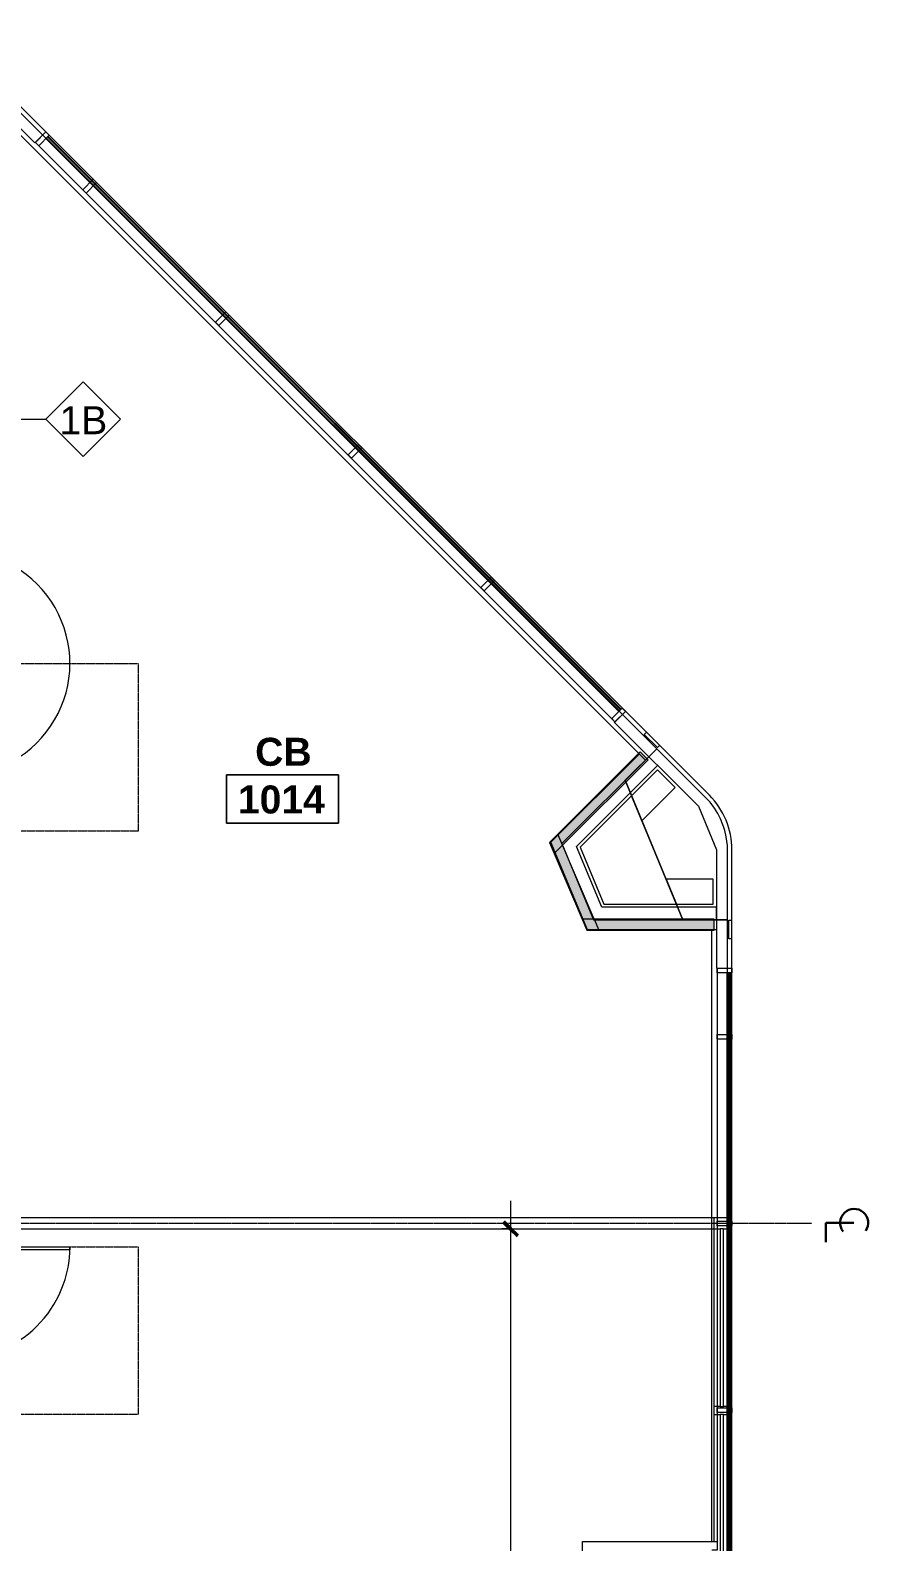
# Model space of a CAD drawing. Header units: inches. Extents: x 4757 to 6810, y 9919 to 10986.
# Drawn here: x 6540 to 6809.7, y 10459 to 10944.8 of the extents above; entities that cross this region are included whole.
import ezdxf

# ---------------------------------------------------------------- set-up
doc = ezdxf.new("R2010")
doc.units = ezdxf.units.IN
doc.header["$MEASUREMENT"] = 0
doc.linetypes.add('Center 1_4_', pattern=[0.53125, 0.25, -0.09375, 0.09375, -0.09375])
doc.linetypes.add('Dash 1_32_', pattern=[0.0625, 0.03125, -0.03125])
for name, color, linetype, lineweight in [('A-ANNO-DIMS', 211, 'Continuous', 9), ('A-ANNO-DIMS-96', 211, 'Continuous', 9), ('A-ANNO-NOTE', 7, 'Continuous', 9), ('A-AREA-IDEN', 2, 'Continuous', 9), ('A-DETL-CNTR', 5, 'Center 1_4_', 9), ('A-DOOR', 31, 'Continuous', 13), ('A-GENM', 13, 'Dash 1_32_', 9), ('A-GLAZ-CURT', 52, 'Continuous', 9), ('A-GLAZ-CWMG', 51, 'Continuous', 9), ('A-WALL', 113, 'Continuous', 13), ('A-WALL-IDEN', 211, 'Continuous', 9), ('A-WALL-PATT', 111, 'Continuous', 13), ('Bb-cor', 7, 'Continuous', 9), ('Bb-mullion', 7, 'Continuous', 9), ('I-WALL', 2, 'Continuous', 9), ('Propidex Polylines', 7, 'Continuous', 9), ('Rosslyn Plaza North_1777 North Kent St _W632_-09_dwg', 8, 'Continuous', 9)]:
    doc.layers.add(name, color=color, linetype=linetype, lineweight=lineweight)
doc.styles.add('Swis721 Lt BT', font='swissl.ttf', dxfattribs={"height": 9})
doc.styles.add('Swis721 Lt BT_B', font='', dxfattribs={"height": 9})
doc.styles.get('Swis721 Lt BT_B').set_extended_font_data('Swis721 Lt BT', bold=True)
doc.dimstyles.new('OTJ_-_3_32__Linear__1_2__Tolerance', dxfattribs={"dimscale": 12, "dimtxt": 9.497835, "dimasz": 0.375, "dimexe": 0.75, "dimexo": 0.5, "dimgap": 0.5, "dimtad": 1, "dimdec": 1, "dimrnd": 0.5, "dimzin": 3, "dimdsep": 46, "dimlunit": 4, "dimtxsty": 'Swis721 Lt BT', "dimblk1": 'OBLIQUE', "dimblk2": 'OBLIQUE', "dimsah": 1, "dimcen": 0.09, "dimdle": 0.75, "dimazin": 0, "dimtfac": 1, "dimtdec": 4, "dimtix": 1, "dimtmove": 0, "dimatfit": 3, "dimfxl": 1, "dimtvp": 1, "dimfrac": 2, "dimtolj": 1, "dimtzin": 0, "dimarcsym": 2})

# ---------------------------------------------------------------- blocks, each defined once
blk = doc.blocks.new('System Panel - Glazed-8050951-Level XX  CONSTRUCTION')
at = {"layer": 'A-GLAZ-CURT', "lineweight": 13}
for p, q in [((28.57, 0.5), (-28.57, 0.5)), ((-28.57, 0.5), (-28.57, -0.5)), ((28.57, -0.5), (28.57, 0.5)), ((-28.57, -0.5), (28.57, -0.5))]:
    blk.add_line(p, q, dxfattribs=at)
blk = doc.blocks.new('System Panel - Glazed-7897591-Level XX  CONSTRUCTION')
at = {"layer": 'A-GLAZ-CURT', "lineweight": 13}
for p, q in [((28.75, 0.5), (-28.75, 0.5)), ((-28.75, 0.5), (-28.75, -0.5)), ((28.75, -0.5), (28.75, 0.5)), ((-28.75, -0.5), (28.75, -0.5))]:
    blk.add_line(p, q, dxfattribs=at)
blk = doc.blocks.new('Rectangular Mullion - 2_5_ x 5_ rectangular-7897586-Level XX  CONSTRUCTION')
at = {"layer": 'A-GLAZ-CWMG'}
for p, q in [((6759.67, 10499.91), (6761.67, 10499.91)), ((6759.67, 10458.91), (6759.67, 10499.91)), ((6762.67, 10499.91), (6764.67, 10499.91)), ((6764.67, 10442.41), (6764.67, 10499.91)), ((6759.67, 10442.41), (6759.67, 10455.41))]:
    blk.add_line(p, q, dxfattribs=at)
blk = doc.blocks.new('Rectangular Mullion - 2_5_ x 5_ rectangular-8050953-Level XX  CONSTRUCTION')
at = {"layer": 'A-GLAZ-CWMG'}
for p, q in [((6759.67, 10559.54), (6761.67, 10559.54)), ((6759.67, 10502.41), (6759.67, 10559.54)), ((6762.67, 10559.54), (6764.67, 10559.54)), ((6764.67, 10502.41), (6764.67, 10559.54)), ((6761.67, 10502.41), (6759.67, 10502.41)), ((6764.67, 10502.41), (6762.67, 10502.41))]:
    blk.add_line(p, q, dxfattribs=at)
blk = doc.blocks.new('Door - Glass Single - Patch - Short Handle-7125740-Level XX  CONSTRUCTION')
at = {"layer": 'A-DOOR', "lineweight": 20}
for p, q in [((17, -2), (18, -2)), ((17, -38), (17, -2)), ((18, -2), (18, -38)), ((18, -38), (17, -38))]:
    blk.add_line(p, q, dxfattribs=at)
at = {"layer": 'A-DOOR', "lineweight": 9}
blk.add_arc((18, -2), 36, 179.5, 270, dxfattribs=at)
at = {"layer": 'A-GENM'}
for p, q in [((-17.81, 48.06), (-29.81, 48.06)), ((-29.81, 0.25), (-29.81, 48.06)), ((-17.81, 48.06), (18, 48.06)), ((-17.81, 0.25), (-17.81, 48.06)), ((18, 0.25), (18, 48.06)), ((17.97, 0.25), (18, 0.25)), ((-35.81, -0.25), (-35.81, -60.06)), ((17.97, -0.25), (18, -0.25)), ((18, -0.25), (18, -60.06)), ((-35.81, -60.06), (18, -60.06))]:
    blk.add_line(p, q, dxfattribs=at)
blk = doc.blocks.new('Door - Glass Single - Patch - Short Handle-8369361-Level XX  CONSTRUCTION')
at = {"layer": 'A-DOOR', "lineweight": 20}
for p, q in [((18, -3), (18, -2)), ((18, -2), (54, -2)), ((54, -3), (18, -3)), ((54, -2), (54, -3))]:
    blk.add_line(p, q, dxfattribs=at)
at = {"layer": 'A-DOOR', "lineweight": 9}
blk.add_arc((18, -2), 36, 179.5, 0, dxfattribs=at)
at = {"layer": 'A-GENM'}
for p, q in [((-17.81, 48.06), (-29.81, 48.06)), ((-29.81, 29.32), (-29.81, 48.06)), ((-17.81, 48.06), (18, 48.06)), ((-17.81, 0.25), (-17.81, 48.06)), ((18, 0.25), (18, 48.06)), ((17.97, 0.25), (18, 0.25)), ((-35.81, -0.68), (-35.81, -60.06)), ((17.97, -0.25), (18, -0.25)), ((18, -0.25), (18, -60.06)), ((-35.81, -60.06), (18, -60.06))]:
    blk.add_line(p, q, dxfattribs=at)
blk = doc.blocks.new('Rosslyn Plaza North_1777 North Kent St _W632_-09_dwg-6954577-Level XX  CONSTRUCTION')
at = {"layer": 'Bb-cor'}
for p, q in [((6758.16, 10698.92), (6518.07, 10939.03)), ((6529.38, 10918.52), (6737.66, 10710.23)), ((6729.08, 10725.86), (6545.02, 10909.96)), ((6729.26, 10726.04), (6545.19, 10910.13)), ((6729.62, 10726.39), (6545.55, 10910.49)), ((6729.79, 10726.57), (6545.72, 10910.66)), ((6765.42, 9961.15), (6765.42, 10681.4)), ((6760.42, 10658.92), (6760.42, 10643.31)), ((6758.92, 10459.03), (6758.92, 10655.67)), ((6763.92, 10000.77), (6763.92, 10641.79)), ((6764.17, 10000.77), (6764.17, 10641.79)), ((6764.67, 10000.77), (6764.67, 10641.79)), ((6764.92, 10000.77), (6764.92, 10641.79))]:
    blk.add_line(p, q, dxfattribs=at)
at = {"layer": 'Bb-cor', "flags": 128}
for points in [[(6541.49, 10908.55), (6514.54, 10935.5), (6500.55, 10941.29), (6462.44, 10941.29), (6500.55, 10941.29), (6514.54, 10935.5), (6541.49, 10908.55), (6545.02, 10912.08)], [(6727.68, 10722.33), (6727.85, 10722.51), (6541.66, 10908.72)], [(6731.21, 10725.87), (6727.68, 10722.33), (6754.63, 10695.38), (6760.42, 10681.4), (6760.42, 10658.9), (6760.42, 10643.29), (6765.42, 10643.29)], [(6742.17, 10714.91), (6741.47, 10714.2), (6737.22, 10718.44), (6737.93, 10719.15)], [(6760.42, 10655.67), (6718.99, 10655.67), (6707.28, 10683.83), (6735.67, 10712.22)], [(6738.72, 10711.29), (6710.82, 10683.39), (6720.96, 10658.9), (6760.42, 10658.9), (6760.42, 10662.9), (6723.63, 10662.9), (6715.53, 10682.45), (6741.55, 10708.46)], [(6765.42, 10652.79), (6764.42, 10652.79), (6764.42, 10658.79), (6765.42, 10658.79)], [(6760.67, 10643.29), (6760.67, 10456.28), (6758.92, 10456.28)], [(6760.67, 10423.03), (6717.42, 10423.03), (6717.42, 10459.03), (6760.67, 10459.03)]]:
    blk.add_lwpolyline(points, dxfattribs=at)
for points in [[(6733.2, 10698.71), (6736.51, 10690.7), (6747.2, 10701.39), (6741.55, 10707.05)], [(6716.71, 10682.24), (6724.3, 10663.92), (6747.57, 10663.92), (6733.17, 10698.7)], [(6744.28, 10671.9), (6747.59, 10663.9), (6759.42, 10663.9), (6759.42, 10671.9)]]:
    blk.add_lwpolyline(points, close=True, dxfattribs=at)
at = {"layer": 'Bb-cor'}
blk.add_arc((6740.65, 10681.4), 24.77, 359.9996, 44.9996, dxfattribs=at)
at = {"layer": 'Bb-mullion', "flags": 128}
for points in [[(6541.66, 10908.72), (6545.02, 10912.08), (6546.08, 10911.02), (6542.72, 10907.66)], [(6561.27, 10895.83), (6557.91, 10892.47), (6556.85, 10893.53), (6560.21, 10896.89)], [(6599.47, 10850.91), (6602.83, 10854.27), (6603.89, 10853.21), (6600.53, 10849.85)], [(6642.09, 10808.29), (6645.45, 10811.65), (6646.51, 10810.59), (6643.15, 10807.23)], [(6684.71, 10765.67), (6688.07, 10769.03), (6689.13, 10767.97), (6685.77, 10764.61)], [(6727.85, 10722.51), (6726.79, 10723.57), (6730.15, 10726.93), (6731.21, 10725.87)], [(6760.67, 10643.29), (6765.42, 10643.29), (6765.42, 10641.79), (6760.67, 10641.79)], [(6760.67, 10622.04), (6765.42, 10622.04), (6765.42, 10620.54), (6760.67, 10620.54)], [(6760.67, 10562.04), (6765.42, 10562.04), (6765.42, 10560.54), (6760.67, 10560.54)], [(6760.67, 10502.04), (6765.42, 10502.04), (6765.42, 10500.54), (6760.67, 10500.54)]]:
    blk.add_lwpolyline(points, close=True, dxfattribs=at)
at = {"layer": 'Propidex Polylines', "flags": 128}
blk.add_lwpolyline([(6731.03, 9918.54), (6741.23, 9928.74), (6731.13, 9938.84), (6749.74, 9983.65), (6763.98, 9983.65), (6763.98, 10658.89), (6749.65, 10658.89), (6731.13, 10703.71), (6741.25, 10713.83), (6532.97, 10922.11), (6522.83, 10911.97), (6478.05, 10930.56), (6478.05, 10944.79), (5082.78, 10944.79), (5082.78, 10930.51), (5037.97, 10912), (5027.88, 10922.09), (4757.33, 10651.54)], dxfattribs=at)
blk.add_lwpolyline([(6763.98, 10658.89), (6763.98, 10682.76), (6763.61, 10685.59), (6763.15, 10687.53), (6762.86, 10688.49), (6762.54, 10689.43), (6761.77, 10691.28), (6760.84, 10693.05), (6759.77, 10694.74), (6758.38, 10696.7), (6741.25, 10713.83), (6731.13, 10703.71), (6749.65, 10658.89)], close=True, dxfattribs=at)
blk = doc.blocks.new('Room Tag - Room Name and Number-3379422-Level XX  CONSTRUCTION')
at = {"layer": 'A-AREA-IDEN'}
for p, q in [((-0.1881, -0.1636), (-0.1881, -0.0018)), ((-0.1881, -0.0018), (0.1869, -0.0018)), ((0.1869, -0.0018), (-0.1881, -0.0018)), ((-0.1881, -0.0018), (-0.1881, -0.1636)), ((0.1869, -0.0018), (0.1869, -0.1636)), ((0.1869, -0.1636), (0.1869, -0.0018)), ((0.1869, -0.1636), (-0.1881, -0.1636)), ((-0.1881, -0.1636), (0.1869, -0.1636))]:
    blk.add_line(p, q, dxfattribs=at)
blk = doc.blocks.new('DIMBLOCK5-Level XX  CONSTRUCTION')
at = {"layer": 'A-ANNO-DIMS-96'}
for p, q in [((6694.33, 10568.54), (6694.33, 10194.04)), ((6691.51, 10559.54), (6703.33, 10559.54)), ((6694.33, 10559.54), (6691.51, 10559.54)), ((6691.51, 10203.04), (6703.33, 10203.04)), ((6694.33, 10203.04), (6691.51, 10203.04))]:
    blk.add_line(p, q, dxfattribs=at)
at = {"layer": 'A-ANNO-DIMS-96', "lineweight": 50}
for p, q in [((6694.33, 10559.54), (6692.08, 10561.79)), ((6694.33, 10559.54), (6696.58, 10557.29)), ((6694.33, 10203.04), (6692.08, 10205.29)), ((6694.33, 10203.04), (6696.58, 10200.79))]:
    blk.add_line(p, q, dxfattribs=at)
at = {"layer": 'A-ANNO-DIMS-96', "color": 0, "insert": (6676.31, 10353.33), "char_height": 9, "width": 67.118, "attachment_point": 1, "rotation": 90, "line_spacing_factor": 1.005062, "style": 'Swis721 Lt BT'}
blk.add_mtext('29\' - 8 1/2"', dxfattribs=at)
blk = doc.blocks.new('_Oblique')
at = {"color": 0, "linetype": 'ByBlock', "lineweight": -2}
blk.add_line((-0.5, -0.5), (0.5, 0.5), dxfattribs=at)
blk = doc.blocks.new('Centerline - Centerline-43150-Level XX  CONSTRUCTION')
at = {"layer": 'A-ANNO-NOTE', "lineweight": 30}
for p, q in [((0, 0.0259), (0, -0.0678)), ((0, -0.0678), (0.0642, -0.0678))]:
    blk.add_line(p, q, dxfattribs=at)
blk.add_arc((0, 0.0273), 0.0469, 55.7755, 308.0372, dxfattribs=at)
blk = doc.blocks.new('Wall Tag - 1_4_-62626-Level XX  CONSTRUCTION')
at = {"layer": 'A-WALL-IDEN'}
for p, q in [((-0.125, 0), (0, 0.125)), ((0, 0.125), (0.125, 0)), ((-0.125, 0), (0, -0.125)), ((0, -0.125), (0.125, 0))]:
    blk.add_line(p, q, dxfattribs=at)

msp = doc.modelspace()

# ---------------------------------------------------------------- hatches: boundary and pattern name
at = {"layer": 'A-WALL-PATT', "lineweight": 9}
for points in [[(6711.01, 10682.88), (6738.46, 10710.33), (6735.98, 10712.81), (6709.53, 10686.36)], [(6721.13, 10659.03), (6709.53, 10686.36), (6706.86, 10683.69), (6717.33, 10659.03)], [(6722.62, 10655.53), (6759.67, 10655.53), (6759.67, 10659.03), (6717.33, 10659.03), (6718.81, 10655.53)]]:
    msp.add_hatch(color=7, dxfattribs=at).paths.add_polyline_path(points, flags=0)

# ---------------------------------------------------------------- linework, layer by layer
at = {"layer": 'A-DETL-CNTR'}
msp.add_line((6515.14, 10561.39), (6791.14, 10561.39), dxfattribs=at)
at = {"layer": 'A-WALL', "color": 55}
for p, q in [((6735.98, 10712.81), (6709.53, 10686.36)), ((6711.01, 10682.88), (6738.46, 10710.33)), ((6721.13, 10659.03), (6709.53, 10686.36)), ((6708.34, 10680.21), (6717.33, 10659.03))]:
    msp.add_line(p, q, dxfattribs=at)
at = {"layer": 'A-WALL'}
for p, q in [((6759.67, 10659.03), (6717.33, 10659.03)), ((6722.62, 10655.53), (6759.67, 10655.53))]:
    msp.add_line(p, q, dxfattribs=at)
at = {"layer": 'A-WALL-IDEN'}
msp.add_line((6514.67, 10819.82), (6545.02, 10819.82), dxfattribs=at)
at = {"layer": 'I-WALL', "color": 8, "lineweight": 20}
for p, q in [((6738.46, 10710.33), (6735.98, 10712.81)), ((6709.53, 10686.36), (6706.86, 10683.69)), ((6706.86, 10683.69), (6708.34, 10680.21)), ((6717.33, 10659.03), (6718.81, 10655.53)), ((6759.67, 10655.53), (6759.67, 10659.03)), ((6718.81, 10655.53), (6722.62, 10655.53))]:
    msp.add_line(p, q, dxfattribs=at)
at = {"layer": 'I-WALL', "lineweight": 13}
for p, q in [((6711.01, 10682.88), (6708.34, 10680.21)), ((6721.13, 10659.03), (6722.62, 10655.53)), ((6759.67, 10563.04), (6514.99, 10563.04)), ((6759.67, 10559.54), (6759.67, 10563.04)), ((6514.99, 10559.54), (6759.67, 10559.54))]:
    msp.add_line(p, q, dxfattribs=at)
at = {"layer": 'I-WALL'}
for p, q in [((6764.67, 10563.04), (6759.67, 10563.04)), ((6764.67, 10563.04), (6764.67, 10559.54)), ((6759.67, 10499.91), (6759.67, 10502.41)), ((6764.67, 10502.41), (6764.67, 10499.91))]:
    msp.add_line(p, q, dxfattribs=at)

# ---------------------------------------------------------------- block references
at = {"layer": 'A-ANNO-NOTE', "xscale": 96, "yscale": 96, "zscale": 96, "rotation": 269.9062059127493}
msp.add_blockref('Centerline - Centerline-43150-Level XX  CONSTRUCTION', (6802.06, 10561.47), dxfattribs=at)
at = {"layer": 'A-AREA-IDEN', "xscale": 95.99999999999994, "yscale": 95.99999999999994, "zscale": 95.99999999999994}
msp.add_blockref('Room Tag - Room Name and Number-3379422-Level XX  CONSTRUCTION', (6621.1, 10705.65), dxfattribs=at)
at = {"layer": 'A-DOOR', "rotation": 90}
for name, p in [('Door - Glass Single - Patch - Short Handle-8369361-Level XX  CONSTRUCTION', (6514.74, 10723.29)), ('Door - Glass Single - Patch - Short Handle-7125740-Level XX  CONSTRUCTION', (6514.74, 10535.79))]:
    msp.add_blockref(name, p, dxfattribs=at)
at = {"layer": 'A-GLAZ-CURT', "rotation": 270}
for name, p in [('System Panel - Glazed-8050951-Level XX  CONSTRUCTION', (6762.17, 10530.98)), ('System Panel - Glazed-7897591-Level XX  CONSTRUCTION', (6762.17, 10471.16))]:
    msp.add_blockref(name, p, dxfattribs=at)
at = {"layer": 'A-GLAZ-CWMG'}
for name in ['Rectangular Mullion - 2_5_ x 5_ rectangular-8050953-Level XX  CONSTRUCTION', 'Rectangular Mullion - 2_5_ x 5_ rectangular-7897586-Level XX  CONSTRUCTION']:
    msp.add_blockref(name, (0, 0), dxfattribs=at)
at = {"layer": 'A-WALL-IDEN', "xscale": 95.99999999999994, "yscale": 95.99999999999994, "zscale": 95.99999999999994}
msp.add_blockref('Wall Tag - 1_4_-62626-Level XX  CONSTRUCTION', (6557.02, 10819.82), dxfattribs=at)
at = {"layer": 'Rosslyn Plaza North_1777 North Kent St _W632_-09_dwg', "color": 7}
msp.add_blockref('Rosslyn Plaza North_1777 North Kent St _W632_-09_dwg-6954577-Level XX  CONSTRUCTION', (0, 0), dxfattribs=at)

# ---------------------------------------------------------------- texts
at = {"layer": 'A-AREA-IDEN', "char_height": 9, "attachment_point": 1, "style": 'Swis721 Lt BT_B'}
for s, insert, width in [('CB', (6612.23, 10717.37), 21.21), ('1014', (6606.69, 10702.05), 33.936)]:
    msp.add_mtext(s, dxfattribs=dict(at, insert=insert, width=width))
at = {"layer": 'A-WALL-IDEN', "insert": (6549.36, 10823.94), "char_height": 9, "width": 18.18, "attachment_point": 1, "style": 'Swis721 Lt BT'}
msp.add_mtext('1B', dxfattribs=at)

# ---------------------------------------------------------------- dimensions: what is measured, and where the dimension line sits
at = {"layer": 'A-ANNO-DIMS'}
dim = msp.add_linear_dim(base=(6694.33, 10203.04), p1=(6697.51, 10559.54), p2=(6697.51, 10203.04), angle=90, dimstyle='OTJ_-_3_32__Linear__1_2__Tolerance', override={"dimpost": '<>', "dimfxl": 356.503418}, dxfattribs=at)
dim.commit()
dim.dimension.update_dxf_attribs({"geometry": 'DIMBLOCK5-Level XX  CONSTRUCTION', "text_midpoint": (6683.19, 10381.29)})

doc.saveas('drawing.dxf')
